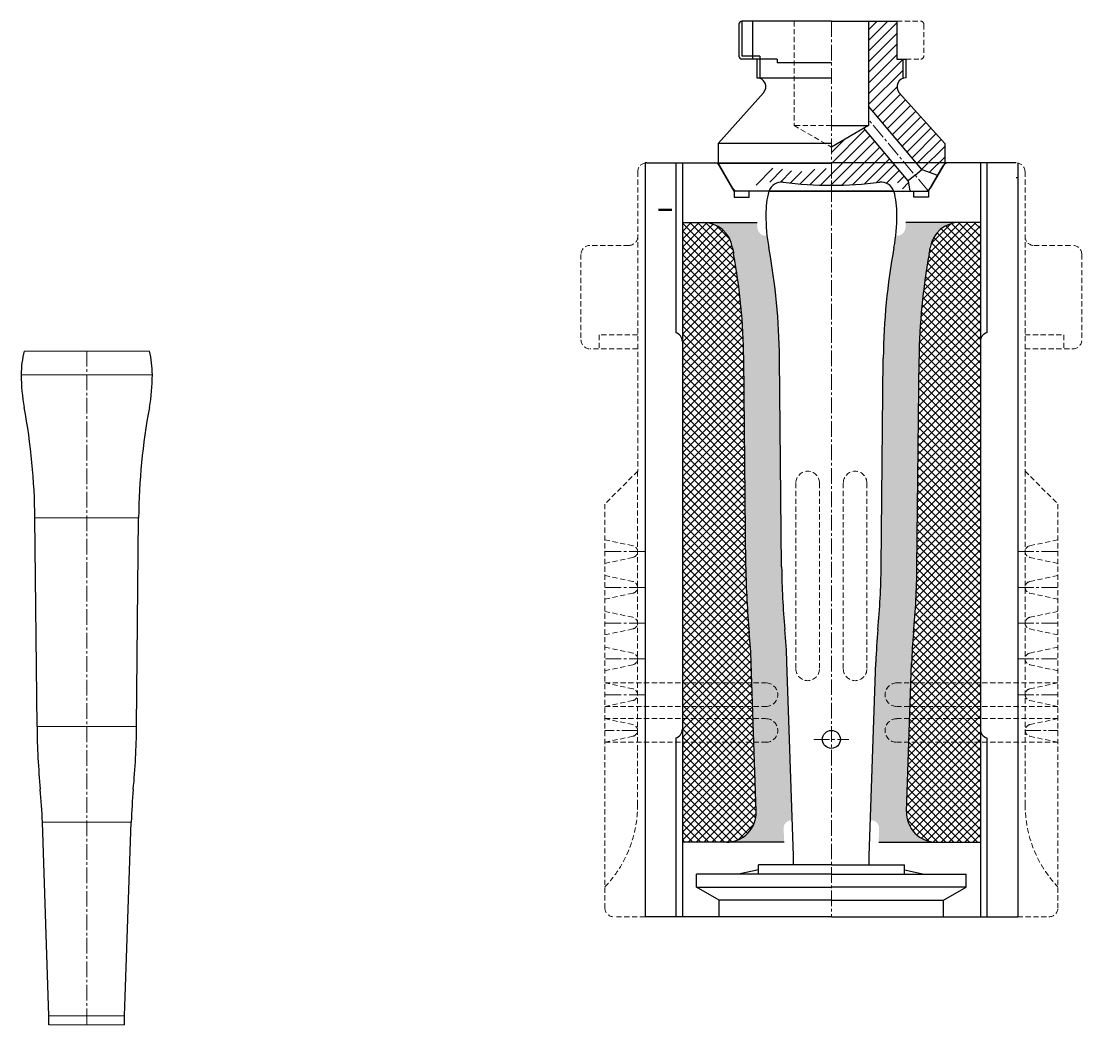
# Model space of a CAD drawing. Extents: x 459 to 1328, y 12 to 613.
# Drawn here: x 972.6 to 1328.3, y 57.1 to 393.7 of the extents above; entities that cross this region are included whole.
import ezdxf

# ---------------------------------------------------------------- set-up
doc = ezdxf.new("R2010")
doc.units = 0
doc.header["$LTSCALE"] = 7
doc.header["$MEASUREMENT"] = 0
doc.linetypes.add('CENTER2', pattern=[1.125, 0.75, -0.125, 0.125, -0.125])
doc.linetypes.add('HIDDEN', pattern=[0.375, 0.25, -0.125])
doc.layers.get('0').update_dxf_attribs({"linetype": 'CONTINUOUS', "lineweight": 15})
for name, color, linetype, lineweight in [('1', 1, 'CENTER2', 15), ('2', 2, 'HIDDEN', 15), ('3', 3, 'CONTINUOUS', 30), ('4', 5, 'CONTINUOUS', 50), ('8', 250, 'CONTINUOUS', 15)]:
    doc.layers.add(name, color=color, linetype=linetype, lineweight=lineweight)

# ---------------------------------------------------------------- blocks, each defined once
blk = doc.blocks.new('A$C62896FAE')
at = {"layer": '8'}
h = blk.add_hatch(dxfattribs=at)
h.set_pattern_fill('ANSI31', color=2, scale=0.8)
h.set_pattern_definition([(45, (-180.3924, -295.6312), (-1.796051, 1.796051), [])])
edge = h.paths.add_edge_path()
edge.add_spline(control_points=[(0, 7.79), (-1.7, 7.43), (-4.91, 7.84), (-11.81, 5.29), (-18.46, 8.82), (-26.11, 6.23), (-25.06, 2.37), (-25.3, 0.51), (-25.41, 0)], knot_values=[2.115937, 2.115937, 2.115937, 2.115937, 5.334421, 11.855546, 22.754047, 27.225737, 31.226306, 32.790647, 32.790647, 32.790647, 32.790647], degree=3, periodic=0)
edge.add_line((-25.41, 0), (-23.95, 0))
edge.add_arc((-20.95, 0), 3, 51.0576, 180, ccw=False)
edge.add_arc((-16.71, -1.5), 4.5, 83.1494, 121.5863, ccw=False)
edge.add_arc((0, 137.57), 135.57, 263.1494, 270)
edge.add_line((0, 2), (0, 7.79))
h.paths.add_polyline_path([(10.93, 21.1), (0, 14.78), (0, 2, 0.0299), (16.17, 2.97, -0.169303), (19.06, 2.33, -0.630602), (23.95, 0), (26.36, 0), (25.75, 3.43)])
h.paths.add_polyline_path([(22.77, 33, -0.533932), (24, 37.83), (24, 44.3), (22, 44.3), (22, 57), (12.5, 57), (12.5, 28.56), (30.35, 7.29), (35.65, 5.36), (38, 9.44), (38, 16)])
at = {"layer": '1', "color": 2}
for p, q in [((0, 57), (0, 0)), ((32.55, 0), (12.5, 23.89))]:
    blk.add_line(p, q, dxfattribs=at)
at = {"layer": '2', "color": 2}
for p, q in [((-12.5, 57), (-12.5, 22)), ((22, 57), (30, 57)), ((31, 56), (31, 45.3)), ((25, 44.3), (30, 44.3)), ((0, 22), (-12.5, 22)), ((-12.5, 22), (0, 14.78)), ((-33.13, 1), (-32.55, 0)), ((-31.4, 0), (-32.55, 0)), ((31.4, 0), (32.55, 0)), ((33.13, 1), (32.55, 0))]:
    blk.add_line(p, q, dxfattribs=at)
for centre, start, end in [((30, 56), 0, 90), ((30, 45.3), 270, 0)]:
    blk.add_arc(centre, 1, start, end, dxfattribs=at)
at = {"layer": '3', "color": 2}
for p, q in [((0, 57), (-30, 57)), ((-30, 57), (-30, 45.3)), ((-26.35, 44.3), (-26.35, 57)), ((0, 57), (22, 57)), ((12.5, 57), (12.5, 22)), ((22, 57), (22, 44.3)), ((-31, 56), (-31, 45.3)), ((-24, 45.3), (-30, 45.3)), ((-18.16, 44.3), (-30, 44.3)), ((-25, 44.3), (-25, 38)), ((-24, 45.3), (-24, 37.83)), ((-18.16, 44.3), (-18.16, 43)), ((0, 43), (-18.16, 43)), ((22, 44.3), (25, 44.3)), ((24, 44.3), (24, 37.83)), ((25, 44.3), (25, 38)), ((-25, 38), (-14, 38)), ((-25, 38), (0, 38)), ((-38, 16), (-22.77, 33)), ((38, 16), (22.77, 33)), ((30.35, 7.29), (12.5, 28.56)), ((0, 22), (12.5, 22)), ((12.5, 22), (0, 14.78)), ((25.75, 3.43), (10.93, 21.1)), ((-38, 16), (-38, 9.44)), ((-2.11, 16), (-38, 16)), ((0, 16), (-38, 16)), ((38, 16), (38, 9.44)), ((-38, 9.44), (-33.13, 1)), ((-38, 9.44), (0, 9.44)), ((28.05, 5.36), (30.35, 7.29)), ((30.35, 7.29), (35.65, 5.36)), ((38, 9.44), (33.13, 1)), ((28.05, 5.36), (25.75, 3.43)), ((0, 0), (-31.4, 0)), ((-20.95, 0), (0, 0)), ((0, 0), (31.4, 0)), ((20.95, 0), (0, 0)), ((25.75, 3.43), (26.36, 0))]:
    blk.add_line(p, q, dxfattribs=at)
for centre, radius, start, end in [((-30, 56), 1, 90, 180), ((-30, 45.3), 1, 180, 270), ((-25, 35), 3, 318.1321, 90), ((25, 35), 3, 90, 221.8679), ((-31.4, 2), 2, 210, 270), ((-16.71, -1.5), 4.5, 83.1494, 160.5288), ((0, 137.57), 135.57, 263.1494, 276.8506), ((16.71, -1.5), 4.5, 19.4712, 96.8506), ((31.4, 2), 2, 270, 330)]:
    blk.add_arc(centre, radius, start, end, dxfattribs=at)
blk = doc.blocks.new('A$C7BD3277E')
at = {"layer": '8'}
h = blk.add_hatch(dxfattribs=at)
h.set_pattern_fill('ANSI37', scale=15)
h.set_pattern_definition([(45, (-761.1642, -118.221), (-1.3258252, 1.3258252), []), (135, (-761.1642, -118.221), (-1.3258252, -1.3258252), [])])
h.paths.add_polyline_path([(-29.4, 187.28, 0.043368), (-32.79, 222.27, -0.007582), (-33.16, 224.42, 0.370068), (-43.04, 232.9), (-50, 232.9), (-50, 151.52), (-28.9, 136.97)])
h.paths.add_polyline_path([(-28.7, 117.28), (-28.9, 136.97), (-50, 151.52), (-50, 78.62), (-26.46, 72.14), (-26.89, 84.99, 0.015092), (-27.55, 95.26, -0.021052)])
h.paths.add_polyline_path([(-26.46, 72.14), (-50, 78.62), (-50, 25), (-35.21, 25, 0.424158), (-25.21, 35.34)])
h.paths.add_polyline_path([(50, 232.9), (43.04, 232.9, 0.370068), (33.16, 224.42, -0.007582), (32.79, 222.27, 0.043368), (29.4, 187.28), (28.7, 117.28, -0.021052), (27.55, 95.26, 0.015092), (26.89, 84.99), (25.21, 35.34, 0.424158), (35.21, 25), (50, 25)])
h.paths.add_polyline_path([(-37.58, 129.07), (-37.58, 138.8), (-42.08, 138.8), (-42.08, 129.07)], flags=24)
h.paths.add_polyline_path([(43.05, 129.07), (43.05, 138.8), (38.55, 138.8), (38.55, 129.07)], flags=24)
h.paths.add_polyline_path([(-47.36, 220.91), (-39.49, 224.63), (-41.42, 228.7), (-49.28, 224.98)], flags=24)
h.paths.add_polyline_path([(-38.57, 38.36), (-32.35, 32.27), (-29.2, 35.49), (-35.42, 41.57)], flags=24)
h = blk.add_hatch(dxfattribs=at)
h.set_pattern_fill('DOTS', scale=15)
h.set_pattern_definition([(0, (-761.1642, -118.221), (0.46875, 0.9375), [0, -0.9375])])
h.paths.add_polyline_path([(-17.4, 187.4, 0.043368), (-20.99, 224.46, -0.016609), (-21.59, 228.4), (-21.87, 228.4, -0.394805), (-24.86, 231.2, -0.006756), (-24.95, 232.9), (-43.04, 232.9, -0.370068), (-33.16, 224.42, 0.007582), (-32.79, 222.27, -0.043368), (-29.4, 187.28), (-28.7, 117.28, 0.021052), (-27.55, 95.26, -0.015092), (-26.89, 84.99), (-26.46, 72.14), (-14.34, 68.8), (-14.9, 85.4, 0.015092), (-15.6, 96.39, -0.021052), (-16.7, 117.4)])
h.paths.add_polyline_path([(-14.34, 68.8), (-26.46, 72.14), (-25.21, 35.34, -0.424158), (-35.21, 25), (-15.86, 25), (-16.01, 29.61, -0.424158), (-13.31, 32.4), (-13.11, 32.4)])
h.paths.add_polyline_path([(32.79, 222.27, 0.007582), (33.16, 224.42, -0.370068), (43.04, 232.9), (24.95, 232.9, -0.006756), (24.86, 231.2, -0.394805), (21.87, 228.4), (21.59, 228.4, -0.016609), (20.99, 224.46, 0.043368), (17.4, 187.4), (16.7, 117.4, -0.021052), (15.6, 96.39, 0.015092), (14.9, 85.4), (13.11, 32.4), (13.31, 32.4, -0.424158), (16.01, 29.61), (15.86, 25), (35.21, 25, -0.424158), (25.21, 35.34), (26.89, 84.99, -0.015092), (27.55, 95.26, 0.021052), (28.7, 117.28), (29.4, 187.28, -0.043368)])
h.paths.add_polyline_path([(-21.84, 135.65), (-21.84, 142.99), (-24.46, 142.99), (-24.46, 135.65)], flags=24)
h.paths.add_polyline_path([(-19.73, 126.75), (-19.73, 134.86), (-23.48, 134.86), (-23.48, 126.75)], flags=24)
h.paths.add_polyline_path([(24.02, 126.75), (24.02, 134.86), (20.27, 134.86), (20.27, 126.75)], flags=24)
h.paths.add_polyline_path([(21.92, 135.65), (21.92, 142.99), (19.29, 142.99), (19.29, 135.65)], flags=24)
h.paths.add_polyline_path([(-25.04, 112.68), (-19.91, 112.14), (-19.44, 116.62), (-24.57, 117.15)], flags=24)
at = {"layer": '1', "color": 7}
for p, q in [((0, 252.9), (0, 0)), ((-62.62, 122.5), (-76, 122.5)), ((62.62, 122.5), (76, 122.5)), ((-62.62, 110.5), (-76, 110.5)), ((62.62, 110.5), (76, 110.5)), ((-62.62, 98.5), (-76, 98.5)), ((62.62, 98.5), (76, 98.5)), ((-62.62, 86.5), (-76, 86.5)), ((62.62, 86.5), (76, 86.5)), ((-62.62, 74.5), (-76, 74.5)), ((62.62, 74.5), (76, 74.5)), ((-65, 62.5), (-76, 62.5)), ((65, 62.5), (76, 62.5)), ((-5.88, 59.5), (5.89, 59.5))]:
    blk.add_line(p, q, dxfattribs=at)
at = {"layer": '2', "color": 7}
for p, q in [((-64.95, 249.9), (-64.95, 149.5)), ((64.95, 249.9), (64.95, 149.5)), ((-67.95, 225.2), (-81, 225.2)), ((67.95, 225.2), (81, 225.2)), ((-84, 222.2), (-84, 193.5)), ((84, 222.2), (84, 193.5)), ((-64.95, 195.2), (-77.95, 195.2)), ((-77.95, 195.2), (-77.95, 190.5)), ((64.95, 195.2), (77.95, 195.2)), ((77.95, 195.2), (77.95, 190.5)), ((-64.95, 190.5), (-81, 190.5)), ((64.95, 190.5), (81, 190.5)), ((-64.95, 149.5), (-76, 138.45)), ((-65, 149.45), (-65, 37.55)), ((64.95, 149.5), (76, 138.45)), ((65, 149.45), (65, 37.55)), ((-11.9, 145.5), (-11.9, 83.15)), ((-4, 145.5), (-4, 83.15)), ((4, 145.5), (4, 83.15)), ((11.9, 145.5), (11.9, 83.15)), ((-76, 138.45), (-76, 3)), ((76, 138.45), (76, 3)), ((-66.58, 124.46), (-76, 126.46)), ((66.58, 124.46), (76, 126.46)), ((-66.58, 120.54), (-76, 118.54)), ((66.58, 120.54), (76, 118.54)), ((-66.58, 112.46), (-76, 114.46)), ((66.58, 112.46), (76, 114.46)), ((-66.58, 108.54), (-76, 106.54)), ((66.58, 108.54), (76, 106.54)), ((-66.58, 100.46), (-76, 102.46)), ((66.58, 100.46), (76, 102.46)), ((-66.58, 96.54), (-76, 94.54)), ((66.58, 96.54), (76, 94.54)), ((-66.58, 88.46), (-76, 90.46)), ((66.58, 88.46), (76, 90.46)), ((-66.58, 84.54), (-76, 82.54)), ((66.58, 84.54), (76, 82.54)), ((-66.58, 76.46), (-76, 78.46)), ((-76, 78.46), (-21.96, 78.46)), ((76, 78.46), (21.96, 78.46)), ((66.58, 76.46), (76, 78.46)), ((-66.58, 72.54), (-76, 70.54)), ((66.58, 72.54), (76, 70.54)), ((-76, 70.53), (-21.96, 70.53)), ((76, 70.53), (21.96, 70.53)), ((-66.58, 64.46), (-76, 66.46)), ((-76, 66.46), (-21.96, 66.46)), ((76, 66.46), (21.96, 66.46)), ((66.58, 64.46), (76, 66.46)), ((-66.58, 60.54), (-76, 58.54)), ((66.58, 60.54), (76, 58.54)), ((-76, 58.53), (-21.96, 58.53)), ((76, 58.53), (21.96, 58.53)), ((-62.5, 0), (-73, 0)), ((62.5, 0), (73, 0))]:
    blk.add_line(p, q, dxfattribs=at)
for centre, radius, start, end in [((-61.95, 249.9), 3, 100.564, 180), ((61.95, 249.9), 3, 0, 79.436), ((-67.95, 228.2), 3, 270, 0), ((67.95, 228.2), 3, 180, 270), ((-81, 222.2), 3, 90, 180), ((81, 222.2), 3, 0, 90), ((-81, 193.5), 3, 180, 270), ((81, 193.5), 3, 270, 0), ((-7.95, 145.5), 3.95, 0, 180), ((7.95, 145.5), 3.95, 0, 180), ((-67, 122.5), 2, 282, 78), ((67, 122.5), 2, 102, 258), ((-67, 110.5), 2, 282, 78), ((67, 110.5), 2, 102, 258), ((-67, 98.5), 2, 282, 78), ((67, 98.5), 2, 102, 258), ((-67, 86.5), 2, 282, 78), ((67, 86.5), 2, 102, 258), ((-7.95, 83.15), 3.95, 180, 0), ((7.95, 83.15), 3.95, 180, 0), ((-21.96, 74.49), 3.96, 270, 90), ((21.96, 74.49), 3.96, 90, 270), ((-67, 74.5), 2, 282, 78), ((67, 74.5), 2, 102, 258), ((-67, 62.5), 2, 282, 78), ((-21.96, 62.49), 3.96, 270, 90), ((21.96, 62.49), 3.96, 90, 270), ((67, 62.5), 2, 102, 258), ((-105, 37.55), 40, 316.4688, 0), ((105, 37.55), 40, 180, 223.5312), ((-73, 3), 3, 180, 270), ((73, 3), 3, 270, 0)]:
    blk.add_arc(centre, radius, start, end, dxfattribs=at)
at = {"layer": '3', "color": 7}
for p, q in [((-62.5, 252.85), (-62.5, 0)), ((-61.95, 252.9), (0, 252.9)), ((-52.18, 252.9), (-52.18, 195.9)), ((-50, 252.9), (-50, 0)), ((61.95, 252.9), (0, 252.9)), ((50, 252.9), (50, 0)), ((52.18, 252.9), (52.18, 195.9)), ((62.5, 252.85), (62.5, 0)), ((-32.6, 243.4), (-37.51, 251.9)), ((32.6, 243.4), (37.51, 251.9)), ((0, 243.4), (-32.6, 243.4)), ((-32.6, 243.4), (-32.6, 241.4)), ((-27.6, 241.4), (-27.6, 243.4)), ((0, 243.4), (32.6, 243.4)), ((27.6, 241.4), (27.6, 243.4)), ((32.6, 243.4), (32.6, 241.4)), ((-32.6, 241.4), (-27.6, 241.4)), ((32.6, 241.4), (27.6, 241.4)), ((-50, 232.9), (-24.95, 232.9)), ((50, 232.9), (24.95, 232.9)), ((-28.7, 117.28), (-29.4, 187.28)), ((-16.7, 117.4), (-17.4, 187.4)), ((16.7, 117.4), (17.4, 187.4)), ((28.7, 117.28), (29.4, 187.28)), ((-12.7, 20.4), (-14.9, 85.4)), ((12.7, 20.4), (14.9, 85.4)), ((-25.21, 35.34), (-26.89, 84.99)), ((25.21, 35.34), (26.89, 84.99)), ((-52.18, 60), (-52.18, 0)), ((52.18, 60), (52.18, 0)), ((-15.86, 25), (-50, 25)), ((15.86, 25), (50, 25)), ((-12.7, 17.4), (-12.7, 20.4)), ((-12.7, 17.4), (-12.7, 20.4)), ((12.7, 17.4), (12.7, 20.4)), ((0, 14.3), (-45.25, 14.3)), ((-45.25, 9.99), (-45.25, 14.3)), ((-24.5, 15.8), (-31.16, 14.3)), ((0, 17.4), (-24.5, 17.4)), ((-24.5, 14.3), (-24.5, 17.4)), ((0, 17.4), (24.5, 17.4)), ((0, 14.3), (45.25, 14.3)), ((24.5, 14.3), (24.5, 17.4)), ((24.5, 15.8), (31.16, 14.3)), ((45.25, 9.99), (45.25, 14.3)), ((-45.25, 9.99), (0, 9.99)), ((-37.65, 5.6), (-45.25, 9.99)), ((45.25, 9.99), (0, 9.99)), ((37.65, 5.6), (45.25, 9.99)), ((0, 5.6), (-37.65, 5.6)), ((-37.65, 0), (-37.65, 5.6)), ((0, 5.6), (37.65, 5.6)), ((37.65, 0), (37.65, 5.6)), ((0, 0), (-62.5, 0)), ((0, 0), (62.5, 0))]:
    blk.add_line(p, q, dxfattribs=at)
blk.add_circle((0, 59.5), 3, dxfattribs=at)
for centre, radius, start, end in [((-61.95, 249.9), 3, 90, 100.564), ((-39.24, 250.9), 2, 30, 90), ((39.24, 250.9), 2, 90, 150), ((61.95, 244.9), 3, 79.436, 90), ((10.5, 235.4), 32.5, 165.75, 180), ((-10.5, 235.4), 32.5, 0, 14.25), ((-10.5, 235.4), 32.5, 0, 14.25), ((38, 235.4), 60, 180, 190.5059), ((-38, 235.4), 60, 349.4941, 0), ((-43.04, 222.9), 10, 8.7683, 90), ((43.04, 222.9), 10, 90, 171.2317), ((38, 235.4), 72, 188.7683, 190.5059), ((-232.43, 185.25), 215.04, 0.5729, 10.5059), ((232.43, 185.25), 215.04, 169.4941, 179.4271), ((-38, 235.4), 72, 349.4941, 351.2317), ((-232.43, 185.25), 203.04, 0.5729, 10.5059), ((232.43, 185.25), 203.04, 169.4941, 179.4271), ((-53, 193.01), 3, 0, 74.2131), ((53, 193.01), 3, 105.7869, 180), ((233.29, 119.9), 262, 180.5729, 185.397), ((233.29, 119.9), 250, 180.5729, 185.397), ((-233.29, 119.9), 250, 354.603, 359.4271), ((-233.29, 119.9), 262, 354.603, 359.4271), ((-197.19, 79.23), 182.39, 1.9385, 5.397), ((197.19, 79.23), 182.39, 174.603, 178.0615), ((-197.19, 79.23), 170.39, 1.9385, 5.397), ((197.19, 79.23), 170.39, 174.603, 178.0615), ((-53, 62.89), 3, 285.7869, 0), ((53, 62.89), 3, 180, 254.2131), ((-35.21, 35), 10, 270, 1.9385), ((35.21, 35), 10, 178.0615, 270)]:
    blk.add_arc(centre, radius, start, end, dxfattribs=at)
at = {"layer": '4', "color": 7}
blk.add_line((-53.53, 237.18), (-58, 237.18), dxfattribs=at)

msp = doc.modelspace()

# ---------------------------------------------------------------- linework, layer by layer
at = {"layer": '1'}
msp.add_line((994.5566, 283.0821), (994.5566, 57.0821), dxfattribs=at)
at = {"layer": '3'}
for p, q in [((977.8566, 157.0821), (977.1566, 227.0821)), ((1011.2566, 157.0821), (1011.9566, 227.0821)), ((981.8566, 60.0821), (979.6566, 125.0821)), ((1007.2566, 60.0821), (1009.4566, 125.0821)), ((981.8566, 57.0821), (981.8566, 60.0821)), ((1007.2566, 57.0821), (1007.2566, 60.0821))]:
    msp.add_line(p, q, dxfattribs=at)
for centre, radius, start, end in [((1005.0566, 275.0821), 32.5, 165.749967, 180), ((984.0566, 275.0821), 32.5, 0, 14.250033), ((1032.5566, 275.0821), 60, 180, 190.505854), ((956.5566, 275.0821), 60, 349.494146, 0), ((762.1238, 224.9318), 215.0435, 0.572939, 10.505854), ((1226.9893, 224.9318), 215.0435, 169.494146, 179.427061), ((1227.8441, 159.582), 250, 180.572939, 185.39704), ((761.2691, 159.582), 250, 354.60296, 359.427061), ((797.3662, 118.9123), 182.3948, 1.938502, 5.39704), ((1191.747, 118.9123), 182.3948, 174.60296, 178.061498)]:
    msp.add_arc(centre, radius, start, end, dxfattribs=at)
at = {"layer": '8'}
for p, q in [((994.5566, 283.0821), (973.5566, 283.0821)), ((994.5566, 283.0821), (1015.5566, 283.0821)), ((994.5566, 275.0821), (972.5566, 275.0821)), ((994.5566, 275.0821), (1016.5566, 275.0821)), ((994.5566, 227.0821), (977.1566, 227.0821)), ((994.5566, 227.0821), (1011.9566, 227.0821)), ((994.5566, 157.0821), (977.8566, 157.0821)), ((994.5566, 157.0821), (1011.2566, 157.0821)), ((994.5566, 125.0821), (979.6566, 125.0821)), ((994.5566, 125.0821), (1009.4566, 125.0821)), ((981.8566, 60.0821), (994.5566, 60.0821)), ((994.5566, 57.0821), (981.8566, 57.0821)), ((1007.2566, 60.0821), (994.5566, 60.0821)), ((994.5566, 57.0821), (1007.2566, 57.0821))]:
    msp.add_line(p, q, dxfattribs=at)

# ---------------------------------------------------------------- block references
for name, p in [('A$C62896FAE', (1244.3493, 336.7056)), ('A$C7BD3277E', (1244.3493, 93.3056))]:
    msp.add_blockref(name, p)

doc.saveas('drawing.dxf')
